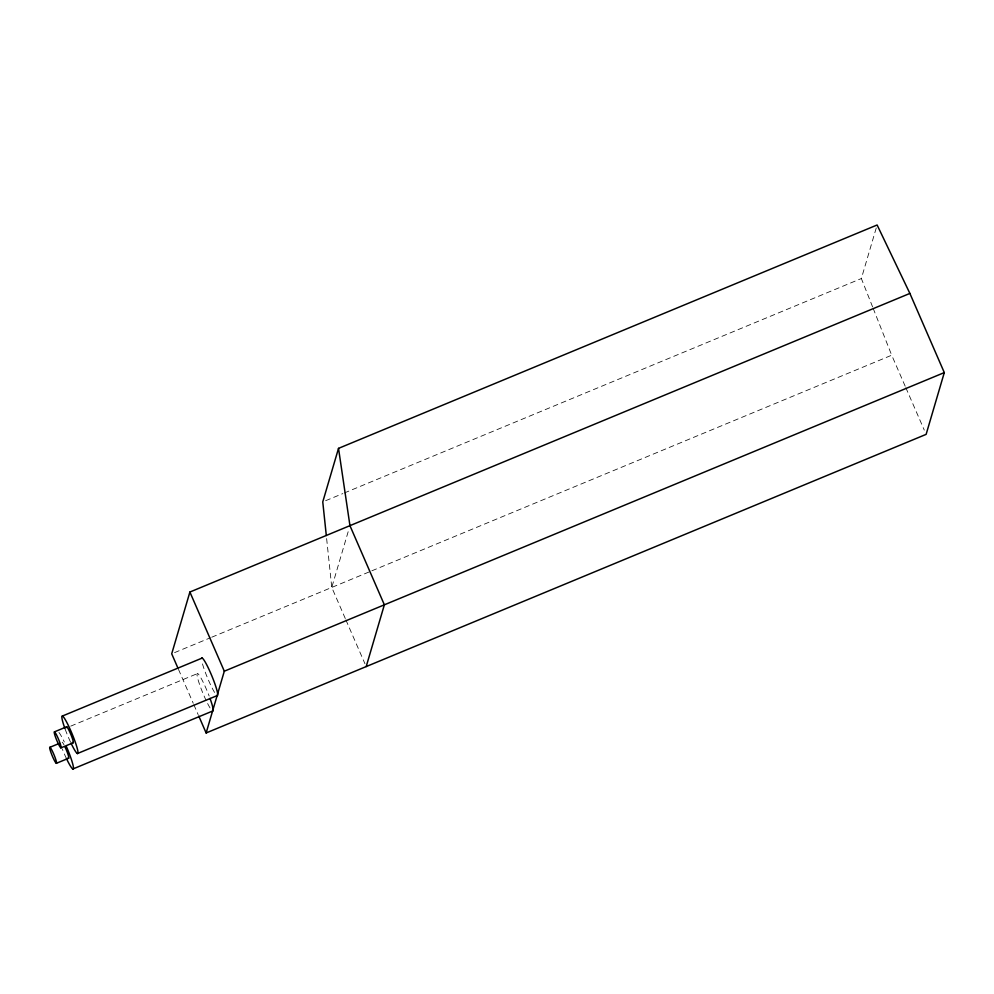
<?xml version="1.0" encoding="UTF-8"?>
<svg xmlns="http://www.w3.org/2000/svg" width="994" height="994" viewBox="0 0 994 994"><rect width="100%" height="100%" fill="white"/><g stroke="black" fill="none" stroke-linecap="round" stroke-linejoin="round"><path stroke-width="0.75" stroke-dasharray="4.97 3.73" d="M345.291 618.529L331.772 587.429L349.08 528.597M872.608 306.922L861.363 278.531L876.248 227.961M325.622 500.715L342.818 493.596M344.247 492.999L861.363 278.531M174.571 652.623L210.306 637.813M211.734 637.216L370.439 571.401M371.868 570.804L891.705 355.206L905.223 386.306M70.723 726.142L197.62 673.51M905.845 387.722L924.283 430.116M345.9 619.945L364.96 663.768M178.485 669.36L193.234 703.28M193.842 704.696L198.141 714.599M873.167 308.351L891.705 355.206M326.628 538.562L331.772 587.429M210.032 707.89A20.352 2.386 67.5 0 1 206.851 701.988M206.156 700.546A20.352 2.386 67.5 0 1 197.16 673.621A20.352 2.386 67.5 0 1 209.15 696.024M66.424 758.497A20.352 2.386 67.5 0 1 62.262 748.942M58.944 732.441A20.352 2.386 67.5 0 1 64.312 741.971M214.58 692.445A20.352 2.386 67.5 0 1 202.155 662.65M62.175 742.22A8.697 1.019 67.5 0 1 64.051 744.953M70.45 741.934A20.352 2.386 67.5 0 1 64.983 728.677"/><path stroke-width="1.49" d="M198.763 716.003L206.131 732.963L926.122 434.366L944.3 372.588L909.883 293.429L189.891 592.039L171.713 653.816L177.864 667.943M206.131 732.963L224.309 671.198L189.891 592.039M909.883 293.429L877.118 224.992L338.519 448.369L322.764 501.908L326.305 535.505M366.19 666.589L384.367 604.812L349.95 525.664L338.519 448.369M62.436 716.015L202.167 658.065M54.484 731.845L66.722 726.776M224.309 671.198L944.3 372.588M49.936 747.289L59.454 743.35M60.87 747.886A8.697 1.019 67.5 0 0 57.23 736.343A8.697 1.019 67.5 0 0 54.931 735.374A8.697 1.019 67.5 0 0 60.87 747.886L73.109 742.816M77.395 753.564L217.127 695.614A20.352 2.386 67.5 0 0 211.747 675.684A20.352 2.386 67.5 0 0 201.62 658.376M56.323 763.33A8.697 1.019 67.5 0 0 52.682 751.787A8.697 1.019 67.5 0 0 50.383 750.818A8.697 1.019 67.5 0 0 56.323 763.33L68.561 758.26M72.848 769.008L212.579 711.058A20.352 2.386 67.5 0 0 210.032 698.397M66.436 746.631A20.352 2.386 67.5 0 1 73.469 768.076A20.352 2.386 67.5 0 1 66.424 758.497M64.921 746.705A8.697 1.019 67.5 0 1 68.362 755.564A8.697 1.019 67.5 0 1 68.114 757.838M66.486 727.571A8.697 1.019 67.5 0 1 70.81 734.293A8.697 1.019 67.5 0 1 72.661 742.394M64.983 728.677A20.352 2.386 67.5 0 1 64.983 719.184A20.352 2.386 67.5 0 1 77.395 748.991A20.352 2.386 67.5 0 1 70.972 743.052"/></g></svg>
